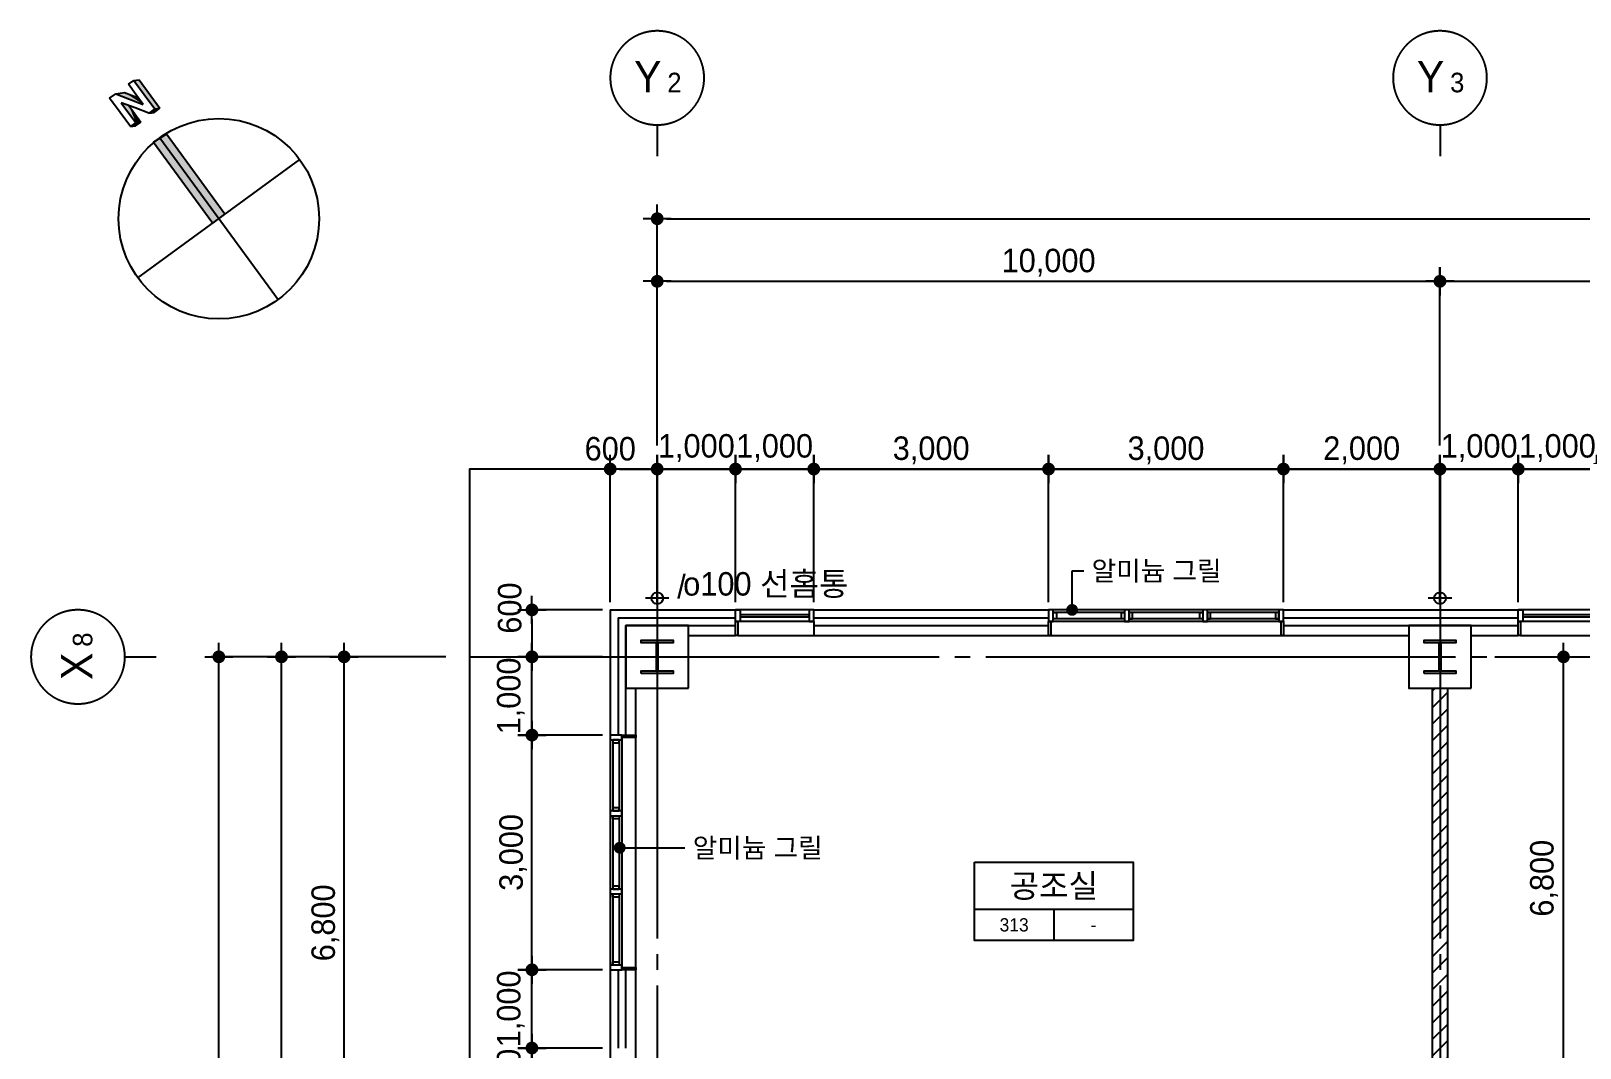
# Model space of a CAD drawing. Extents: x 14159573 to 14237735, y -1804798 to -1750552.
# Drawn here: x 14159573 to 14179362, y -1766549 to -1753549 of the extents above; entities that cross this region are included whole.
import ezdxf
from ezdxf.enums import TextEntityAlignment as Align

# ---------------------------------------------------------------- set-up
doc = ezdxf.new("R2010")
doc.units = 0
doc.header["$LTSCALE"] = 100
doc.header["$MEASUREMENT"] = 0
doc.header["$PDSIZE"] = -10
doc.linetypes.add('CEN', pattern=[66, 60, -2, 2, -2])
doc.layers.get('0').update_dxf_attribs({"linetype": 'CONTINUOUS'})
doc.layers.get('Defpoints').update_dxf_attribs({"linetype": 'CONTINUOUS'})
for name, color, linetype in [('0-내벽고정식', 7, 'CONTINUOUS'), ('AINFO', 1, 'CONTINUOUS'), ('AXIS', 7, 'CEN'), ('CEN', 1, 'CEN'), ('COL', 2, 'CONTINUOUS'), ('col2', 3, 'CONTINUOUS'), ('DIM', 7, 'CONTINUOUS'), ('HAT', 5, 'CONTINUOUS'), ('SY2', 7, 'CONTINUOUS'), ('TEXT1', 7, 'CONTINUOUS'), ('TEXT2', 7, 'CONTINUOUS'), ('WALL-1', 7, 'CONTINUOUS'), ('WALL-UNKNOWN', 3, 'CONTINUOUS'), ('WALLBR', 3, 'CONTINUOUS'), ('WID', 4, 'CONTINUOUS'), ('우수드레인', 8, 'CONTINUOUS')]:
    doc.layers.add(name, color=color, linetype=linetype)
doc.styles.add('HY울를도M', font='HYWULM.TTF')
doc.styles.add('굴림', font='H2HDRM.TTF')
doc.styles.add('돋음', font='Dotum.ttf', dxfattribs={"height": 3})
doc.dimstyles.new('DIM100', dxfattribs={"dimtxt": 300, "dimasz": 120, "dimexe": 1, "dimexo": 100, "dimgap": 60, "dimtad": 1, "dimdec": 4, "dimzin": 0, "dimdsep": 46, "dimlunit": 6, "dimtxsty": '굴림', "dimblk": 'DOTT', "dimcen": 0.09, "dimadec": 0, "dimazin": 0, "dimtfac": 1, "dimtdec": 4, "dimtofl": 0, "dimtmove": 2, "dimatfit": 2, "dimldrblk": 'DOTT', "dimfxl": 1, "dimtolj": 1, "dimtzin": 0, "dimarcsym": 0})
doc.dimstyles.new('DIM50', dxfattribs={"dimscale": 50, "dimtxt": 3, "dimasz": 1.2, "dimexe": 1, "dimexo": 1, "dimgap": 0.6, "dimtad": 1, "dimdec": 4, "dimzin": 0, "dimdsep": 46, "dimlunit": 6, "dimtxsty": '굴림', "dimblk": 'DOTT', "dimcen": 0.09, "dimadec": 0, "dimazin": 0, "dimtfac": 1, "dimtdec": 4, "dimtofl": 0, "dimtmove": 2, "dimatfit": 2, "dimldrblk": 'DOTT', "dimfxl": 1, "dimtolj": 1, "dimtzin": 0, "dimarcsym": 0})

# ---------------------------------------------------------------- blocks, each defined once
blk = doc.blocks.new('DOTT')
for p, q in [((-1.5, 0), (1.5, 0)), ((0, 1.5), (0, -1.5))]:
    blk.add_line(p, q)
at = {"color": 6, "const_width": 0.68}
blk.add_lwpolyline([(-0.34, 0, 1), (0.34, 0, 1)], format="xyb", close=True, dxfattribs=at)
blk = doc.blocks.new('*D22')
at = {"layer": 'Defpoints', "color": 0, "lineweight": -3}
for p in [(14227573, -1755949), (14167573, -1759149), (14227573, -1759149)]:
    blk.add_point(p, dxfattribs=at)
at = {"layer": 'DIM', "color": 7, "lineweight": -2}
for p, q in [((14167573, -1758849), (14167573, -1755849)), ((14227573, -1758849), (14227573, -1755849)), ((14167693, -1755949), (14227453, -1755949))]:
    blk.add_line(p, q, dxfattribs=at)
at = {"layer": 'DIM', "color": 7, "lineweight": -2, "xscale": 120, "yscale": 120, "zscale": 120, "rotation": 180}
blk.add_blockref('DOTT', (14167573, -1755949), dxfattribs=at)
at = {"layer": 'DIM', "color": 7, "lineweight": -2, "xscale": 120, "yscale": 120, "zscale": 120}
blk.add_blockref('DOTT', (14227573, -1755949), dxfattribs=at)
at = {"layer": 'DIM', "color": 3, "insert": (14197573, -1755710), "char_height": 300, "attachment_point": 5, "style": '굴림'}
blk.add_mtext('\\A1;60,000', dxfattribs=at)
blk = doc.blocks.new('*D23')
at = {"layer": 'Defpoints', "color": 0, "lineweight": -3}
for p in [(14177573, -1756749), (14167573, -1759149), (14177573, -1759149)]:
    blk.add_point(p, dxfattribs=at)
at = {"layer": 'DIM', "color": 7, "lineweight": -2}
for p, q in [((14167573, -1758849), (14167573, -1756649)), ((14167693, -1756749), (14177453, -1756749)), ((14177573, -1758849), (14177573, -1756649))]:
    blk.add_line(p, q, dxfattribs=at)
at = {"layer": 'DIM', "color": 7, "lineweight": -2, "xscale": 120, "yscale": 120, "zscale": 120, "rotation": 180}
blk.add_blockref('DOTT', (14167573, -1756749), dxfattribs=at)
at = {"layer": 'DIM', "color": 7, "lineweight": -2, "xscale": 120, "yscale": 120, "zscale": 120}
blk.add_blockref('DOTT', (14177573, -1756749), dxfattribs=at)
at = {"layer": 'DIM', "color": 3, "insert": (14172573, -1756511), "char_height": 300, "attachment_point": 5, "style": '굴림'}
blk.add_mtext('\\A1;10,000', dxfattribs=at)
blk = doc.blocks.new('*D24')
at = {"layer": 'Defpoints', "color": 0, "lineweight": -3}
for p in [(14187573, -1756749), (14177573, -1759149), (14187573, -1759149)]:
    blk.add_point(p, dxfattribs=at)
at = {"layer": 'DIM', "color": 7, "lineweight": -2}
for p, q in [((14177573, -1758849), (14177573, -1756649)), ((14177693, -1756749), (14187453, -1756749)), ((14187573, -1758849), (14187573, -1756649))]:
    blk.add_line(p, q, dxfattribs=at)
at = {"layer": 'DIM', "color": 7, "lineweight": -2, "xscale": 120, "yscale": 120, "zscale": 120, "rotation": 180}
blk.add_blockref('DOTT', (14177573, -1756749), dxfattribs=at)
at = {"layer": 'DIM', "color": 7, "lineweight": -2, "xscale": 120, "yscale": 120, "zscale": 120}
blk.add_blockref('DOTT', (14187573, -1756749), dxfattribs=at)
at = {"layer": 'DIM', "color": 3, "insert": (14182573, -1756511), "char_height": 300, "attachment_point": 5, "style": '굴림'}
blk.add_mtext('\\A1;10,000', dxfattribs=at)
blk = doc.blocks.new('BOMBOM_S')
at = {"color": 7}
blk.add_line((0, 0.4), (0, 0), dxfattribs=at)
blk.add_lwpolyline([(-0.6, 1, 1), (0.6, 1, 1), (-0.6, 1, 1)], format="xyb", dxfattribs=at)
at = {"color": 1, "style": '돋음'}
for tag, p, height in [('X', (-0.295, 0.816), 0.4), ('N', (0.129, 0.816), 0.25)]:
    blk.add_attdef(tag, p, '', height=height, dxfattribs=at)
blk = doc.blocks.new('*D29')
at = {"layer": 'Defpoints', "color": 0, "lineweight": -3}
for p in [(14161973, -1761549), (14165173, -1761549), (14165173, -1795249)]:
    blk.add_point(p, dxfattribs=at)
at = {"layer": 'DIM', "color": 7, "lineweight": -2}
for p, q in [((14164873, -1761549), (14161873, -1761549)), ((14161973, -1795129), (14161973, -1761669)), ((14164873, -1795249), (14161873, -1795249))]:
    blk.add_line(p, q, dxfattribs=at)
at = {"layer": 'DIM', "color": 7, "lineweight": -2, "xscale": 120, "yscale": 120, "zscale": 120}
for p, rotation in [((14161973, -1761549), 90), ((14161973, -1795249), 270)]:
    blk.add_blockref('DOTT', p, dxfattribs=dict(at, rotation=rotation))
at = {"layer": 'DIM', "color": 3, "insert": (14161734, -1778399), "char_height": 300, "attachment_point": 5, "rotation": 90, "style": '굴림'}
blk.add_mtext('\\A1;33,700', dxfattribs=at)
blk = doc.blocks.new('*D30')
at = {"layer": 'Defpoints', "color": 0, "lineweight": -3}
for p in [(14162773, -1761549), (14165173, -1761549), (14164023, -1776549)]:
    blk.add_point(p, dxfattribs=at)
at = {"layer": 'DIM', "color": 7, "lineweight": -2}
for p, q in [((14164873, -1761549), (14162673, -1761549)), ((14162773, -1776429), (14162773, -1761669)), ((14163723, -1776549), (14162673, -1776549))]:
    blk.add_line(p, q, dxfattribs=at)
at = {"layer": 'DIM', "color": 7, "lineweight": -2, "xscale": 120, "yscale": 120, "zscale": 120}
for p, rotation in [((14162773, -1761549), 90), ((14162773, -1776549), 270)]:
    blk.add_blockref('DOTT', p, dxfattribs=dict(at, rotation=rotation))
at = {"layer": 'DIM', "color": 3, "insert": (14162535, -1769049), "char_height": 300, "attachment_point": 5, "rotation": 90, "style": '굴림'}
blk.add_mtext('\\A1;15,000', dxfattribs=at)
blk = doc.blocks.new('*D32')
at = {"layer": 'Defpoints', "color": 0, "lineweight": -3}
for p in [(14163573, -1761549), (14165173, -1761549), (14165173, -1768349)]:
    blk.add_point(p, dxfattribs=at)
at = {"layer": 'DIM', "color": 7, "lineweight": -2}
for p, q in [((14164873, -1761549), (14163473, -1761549)), ((14163573, -1768229), (14163573, -1761669)), ((14164873, -1768349), (14163473, -1768349))]:
    blk.add_line(p, q, dxfattribs=at)
at = {"layer": 'DIM', "color": 7, "lineweight": -2, "xscale": 120, "yscale": 120, "zscale": 120}
for p, rotation in [((14163573, -1761549), 90), ((14163573, -1768349), 270)]:
    blk.add_blockref('DOTT', p, dxfattribs=dict(at, rotation=rotation))
at = {"layer": 'DIM', "color": 3, "insert": (14163334, -1764949), "char_height": 300, "attachment_point": 5, "rotation": 90, "style": '굴림'}
blk.add_mtext('\\A1;6,800', dxfattribs=at)
blk = doc.blocks.new('*D77')
at = {"layer": 'Defpoints', "color": 0, "lineweight": -3, "ltscale": 3}
for p in [(14167573, -1759149), (14166973, -1760949), (14167573, -1760949)]:
    blk.add_point(p, dxfattribs=at)
at = {"layer": 'DIM', "color": 7, "lineweight": -2, "ltscale": 3}
for p, q in [((14166973, -1760849), (14166973, -1759148)), ((14167093, -1759149), (14167453, -1759149)), ((14167573, -1760849), (14167573, -1759148))]:
    blk.add_line(p, q, dxfattribs=at)
at = {"layer": 'DIM', "color": 7, "lineweight": -2, "ltscale": 3, "xscale": 120, "yscale": 120, "zscale": 120, "rotation": 180}
blk.add_blockref('DOTT', (14166973, -1759149), dxfattribs=at)
at = {"layer": 'DIM', "color": 7, "lineweight": -2, "ltscale": 3, "xscale": 120, "yscale": 120, "zscale": 120}
blk.add_blockref('DOTT', (14167573, -1759149), dxfattribs=at)
at = {"layer": 'DIM', "color": 3, "ltscale": 3, "insert": (14166973, -1758891), "char_height": 300, "attachment_point": 5, "style": '굴림'}
blk.add_mtext('\\A1;600', dxfattribs=at)
blk = doc.blocks.new('*D78')
at = {"layer": 'Defpoints', "color": 0, "lineweight": -3, "ltscale": 3}
for p in [(14169573, -1759149), (14168573, -1760949), (14169573, -1760949)]:
    blk.add_point(p, dxfattribs=at)
at = {"layer": 'DIM', "color": 7, "lineweight": -2, "ltscale": 3}
for p, q in [((14168573, -1760849), (14168573, -1759148)), ((14168693, -1759149), (14169453, -1759149)), ((14169573, -1760849), (14169573, -1759148))]:
    blk.add_line(p, q, dxfattribs=at)
at = {"layer": 'DIM', "color": 7, "lineweight": -2, "ltscale": 3, "xscale": 120, "yscale": 120, "zscale": 120, "rotation": 180}
blk.add_blockref('DOTT', (14168573, -1759149), dxfattribs=at)
at = {"layer": 'DIM', "color": 7, "lineweight": -2, "ltscale": 3, "xscale": 120, "yscale": 120, "zscale": 120}
blk.add_blockref('DOTT', (14169573, -1759149), dxfattribs=at)
at = {"layer": 'DIM', "color": 3, "ltscale": 3, "insert": (14169073, -1758880), "char_height": 300, "attachment_point": 5, "style": '굴림'}
blk.add_mtext('\\A1;1,000', dxfattribs=at)
blk = doc.blocks.new('*D79')
at = {"layer": 'Defpoints', "color": 0, "lineweight": -3, "ltscale": 3}
for p in [(14172573, -1759149), (14169573, -1760949), (14172573, -1760949)]:
    blk.add_point(p, dxfattribs=at)
at = {"layer": 'DIM', "color": 7, "lineweight": -2, "ltscale": 3}
for p, q in [((14169573, -1760849), (14169573, -1759148)), ((14169693, -1759149), (14172453, -1759149)), ((14172573, -1760849), (14172573, -1759148))]:
    blk.add_line(p, q, dxfattribs=at)
at = {"layer": 'DIM', "color": 7, "lineweight": -2, "ltscale": 3, "xscale": 120, "yscale": 120, "zscale": 120, "rotation": 180}
blk.add_blockref('DOTT', (14169573, -1759149), dxfattribs=at)
at = {"layer": 'DIM', "color": 7, "lineweight": -2, "ltscale": 3, "xscale": 120, "yscale": 120, "zscale": 120}
blk.add_blockref('DOTT', (14172573, -1759149), dxfattribs=at)
at = {"layer": 'DIM', "color": 3, "ltscale": 3, "insert": (14171073, -1758910), "char_height": 300, "attachment_point": 5, "style": '굴림'}
blk.add_mtext('\\A1;3,000', dxfattribs=at)
blk = doc.blocks.new('*D80')
at = {"layer": 'Defpoints', "color": 0, "lineweight": -3, "ltscale": 3}
for p in [(14168573, -1759149), (14167573, -1760949), (14168573, -1760949)]:
    blk.add_point(p, dxfattribs=at)
at = {"layer": 'DIM', "color": 7, "lineweight": -2, "ltscale": 3}
for p, q in [((14167573, -1760849), (14167573, -1759148)), ((14167693, -1759149), (14168453, -1759149)), ((14168573, -1760849), (14168573, -1759148))]:
    blk.add_line(p, q, dxfattribs=at)
at = {"layer": 'DIM', "color": 7, "lineweight": -2, "ltscale": 3, "xscale": 120, "yscale": 120, "zscale": 120, "rotation": 180}
blk.add_blockref('DOTT', (14167573, -1759149), dxfattribs=at)
at = {"layer": 'DIM', "color": 7, "lineweight": -2, "ltscale": 3, "xscale": 120, "yscale": 120, "zscale": 120}
blk.add_blockref('DOTT', (14168573, -1759149), dxfattribs=at)
at = {"layer": 'DIM', "color": 3, "ltscale": 3, "insert": (14168073, -1758880), "char_height": 300, "attachment_point": 5, "style": '굴림'}
blk.add_mtext('\\A1;1,000', dxfattribs=at)
blk = doc.blocks.new('*D128')
at = {"layer": 'Defpoints', "color": 0, "lineweight": -3, "ltscale": 3}
for p in [(14166973, -1760949), (14165973, -1761549), (14166973, -1761549)]:
    blk.add_point(p, dxfattribs=at)
at = {"layer": 'DIM', "color": 7, "lineweight": -2, "ltscale": 3}
for p, q in [((14166873, -1760949), (14165972, -1760949)), ((14165973, -1761069), (14165973, -1761429)), ((14166873, -1761549), (14165972, -1761549))]:
    blk.add_line(p, q, dxfattribs=at)
at = {"layer": 'DIM', "color": 7, "lineweight": -2, "ltscale": 3, "xscale": 120, "yscale": 120, "zscale": 120}
for p, rotation in [((14165973, -1760949), 90), ((14165973, -1761549), 270)]:
    blk.add_blockref('DOTT', p, dxfattribs=dict(at, rotation=rotation))
at = {"layer": 'DIM', "color": 3, "ltscale": 3, "insert": (14165690, -1760926), "char_height": 300, "attachment_point": 5, "rotation": 90, "style": '굴림'}
blk.add_mtext('\\A1;600', dxfattribs=at)
blk = doc.blocks.new('방위-1')
at = {"layer": 'SY2'}
blk.add_hatch(color=256, dxfattribs=at).paths.add_polyline_path([(1079, 670), (978, 834), (-57, 78), (57, -78)])
for p, q in [((1358, 1261), (1541, 1395)), ((1358, 1261), (1541, 1395)), ((1541, 1395), (1597, 1318)), ((1541, 1395), (1597, 1318)), ((1177, 1129), (1358, 1261)), ((1177, 1129), (1358, 1261)), ((1483, 1247), (1355, 1153)), ((1483, 1247), (1355, 1153)), ((1417, 1069), (1483, 1247)), ((1417, 1069), (1483, 1247)), ((1597, 1318), (1530, 1142)), ((1597, 1318), (1530, 1142)), ((1613, 1204), (1544, 1026)), ((1613, 1204), (1544, 1026)), ((1597, 1318), (1613, 1204)), ((1597, 1318), (1613, 1204)), ((-756, 1034), (756, -1034)), ((1228, 1060), (1177, 1129)), ((1177, 1129), (1186, 1064)), ((1228, 1060), (1177, 1129)), ((1177, 1129), (1186, 1064)), ((1186, 1064), (1236, 995)), ((1186, 1064), (1236, 995)), ((1355, 1153), (1228, 1060)), ((1355, 1153), (1228, 1060)), ((1228, 1060), (1236, 995)), ((1228, 1060), (1236, 995)), ((1447, 1149), (1236, 995)), ((1447, 1149), (1236, 995)), ((1350, 893), (1417, 1069)), ((1350, 893), (1417, 1069)), ((1777, 1019), (1413, 753)), ((1777, 1019), (1413, 753)), ((1530, 1142), (1462, 966)), ((1530, 1142), (1462, 966)), ((1462, 966), (1590, 1059)), ((1462, 966), (1590, 1059)), ((1768, 1084), (1588, 952)), ((1768, 1084), (1588, 952)), ((1590, 1059), (1718, 1153)), ((1590, 1059), (1718, 1153)), ((1718, 1153), (1768, 1084)), ((1718, 1153), (1768, 1084)), ((1768, 1084), (1777, 1019)), ((1768, 1084), (1777, 1019)), ((1405, 818), (1350, 893)), ((1350, 893), (1359, 828)), ((1405, 818), (1350, 893)), ((1350, 893), (1359, 828)), ((1359, 828), (1413, 753)), ((1359, 828), (1413, 753)), ((1588, 952), (1405, 818)), ((1588, 952), (1405, 818)), ((1405, 818), (1413, 753)), ((1405, 818), (1413, 753)), ((1034, 756), (-1034, -756))]:
    blk.add_line(p, q, dxfattribs=at)
blk.add_lwpolyline([(-57, 78), (57, -78), (1079, 670), (978, 834)], close=True, dxfattribs=at)
blk.add_circle((0, 0), 1281, dxfattribs=at)
for points in [[(1483, 1247), (1447, 1149), (1228, 1060)], [(1483, 1247), (1447, 1149), (1228, 1060)], [(1597, 1318), (1613, 1204), (1462, 966)], [(1597, 1318), (1613, 1204), (1462, 966)], [(1613, 1204), (1544, 1026), (1462, 966)], [(1613, 1204), (1544, 1026), (1462, 966)], [(1177, 1129), (1228, 1060), (1186, 1064)], [(1177, 1129), (1228, 1060), (1186, 1064)], [(1186, 1064), (1236, 995), (1228, 1060)], [(1186, 1064), (1236, 995), (1228, 1060)], [(1447, 1149), (1228, 1060), (1236, 995)], [(1447, 1149), (1228, 1060), (1236, 995)], [(1413, 753), (1405, 818), (1768, 1084)], [(1413, 753), (1405, 818), (1768, 1084)], [(1768, 1084), (1777, 1019), (1413, 753)], [(1768, 1084), (1777, 1019), (1413, 753)], [(1350, 893), (1405, 818), (1359, 828)], [(1350, 893), (1405, 818), (1359, 828)], [(1405, 818), (1413, 753), (1359, 828)], [(1405, 818), (1413, 753), (1359, 828)]]:
    blk.add_solid(points, dxfattribs=at)
blk = doc.blocks.new('*D167')
at = {"layer": 'Defpoints', "color": 0, "lineweight": -3, "ltscale": 3}
for p in [(14169573, -1759149), (14168573, -1760949), (14169573, -1760949)]:
    blk.add_point(p, dxfattribs=at)
at = {"layer": 'DIM', "color": 7, "lineweight": -2, "ltscale": 3}
for p, q in [((14168573, -1760849), (14168573, -1759148)), ((14168693, -1759149), (14169453, -1759149)), ((14169573, -1760849), (14169573, -1759148))]:
    blk.add_line(p, q, dxfattribs=at)
at = {"layer": 'DIM', "color": 7, "lineweight": -2, "ltscale": 3, "xscale": 120, "yscale": 120, "zscale": 120, "rotation": 180}
blk.add_blockref('DOTT', (14168573, -1759149), dxfattribs=at)
at = {"layer": 'DIM', "color": 7, "lineweight": -2, "ltscale": 3, "xscale": 120, "yscale": 120, "zscale": 120}
blk.add_blockref('DOTT', (14169573, -1759149), dxfattribs=at)
at = {"layer": 'DIM', "color": 3, "ltscale": 3, "insert": (14169073, -1758880), "char_height": 300, "attachment_point": 5, "style": '굴림'}
blk.add_mtext('\\A1;1,000', dxfattribs=at)
blk = doc.blocks.new('*D168')
at = {"layer": 'Defpoints', "color": 0, "lineweight": -3, "ltscale": 3}
for p in [(14172573, -1759149), (14169573, -1760949), (14172573, -1760949)]:
    blk.add_point(p, dxfattribs=at)
at = {"layer": 'DIM', "color": 7, "lineweight": -2, "ltscale": 3}
for p, q in [((14169573, -1760849), (14169573, -1759148)), ((14169693, -1759149), (14172453, -1759149)), ((14172573, -1760849), (14172573, -1759148))]:
    blk.add_line(p, q, dxfattribs=at)
at = {"layer": 'DIM', "color": 7, "lineweight": -2, "ltscale": 3, "xscale": 120, "yscale": 120, "zscale": 120, "rotation": 180}
blk.add_blockref('DOTT', (14169573, -1759149), dxfattribs=at)
at = {"layer": 'DIM', "color": 7, "lineweight": -2, "ltscale": 3, "xscale": 120, "yscale": 120, "zscale": 120}
blk.add_blockref('DOTT', (14172573, -1759149), dxfattribs=at)
at = {"layer": 'DIM', "color": 3, "ltscale": 3, "insert": (14171073, -1758910), "char_height": 300, "attachment_point": 5, "style": '굴림'}
blk.add_mtext('\\A1;3,000', dxfattribs=at)
blk = doc.blocks.new('*D169')
at = {"layer": 'Defpoints', "color": 0, "lineweight": -3, "ltscale": 3}
for p in [(14177573, -1759149), (14175573, -1760949), (14177573, -1760949)]:
    blk.add_point(p, dxfattribs=at)
at = {"layer": 'DIM', "color": 7, "lineweight": -2, "ltscale": 3}
for p, q in [((14175573, -1760849), (14175573, -1759148)), ((14175693, -1759149), (14177453, -1759149)), ((14177573, -1760849), (14177573, -1759148))]:
    blk.add_line(p, q, dxfattribs=at)
at = {"layer": 'DIM', "color": 7, "lineweight": -2, "ltscale": 3, "xscale": 120, "yscale": 120, "zscale": 120, "rotation": 180}
blk.add_blockref('DOTT', (14175573, -1759149), dxfattribs=at)
at = {"layer": 'DIM', "color": 7, "lineweight": -2, "ltscale": 3, "xscale": 120, "yscale": 120, "zscale": 120}
blk.add_blockref('DOTT', (14177573, -1759149), dxfattribs=at)
at = {"layer": 'DIM', "color": 3, "ltscale": 3, "insert": (14176573, -1758910), "char_height": 300, "attachment_point": 5, "style": '굴림'}
blk.add_mtext('\\A1;2,000', dxfattribs=at)
blk = doc.blocks.new('*D170')
at = {"layer": 'Defpoints', "color": 0, "lineweight": -3, "ltscale": 3}
for p in [(14175573, -1759149), (14172573, -1760949), (14175573, -1760949)]:
    blk.add_point(p, dxfattribs=at)
at = {"layer": 'DIM', "color": 7, "lineweight": -2, "ltscale": 3}
for p, q in [((14172573, -1760849), (14172573, -1759148)), ((14172693, -1759149), (14175453, -1759149)), ((14175573, -1760849), (14175573, -1759148))]:
    blk.add_line(p, q, dxfattribs=at)
at = {"layer": 'DIM', "color": 7, "lineweight": -2, "ltscale": 3, "xscale": 120, "yscale": 120, "zscale": 120, "rotation": 180}
blk.add_blockref('DOTT', (14172573, -1759149), dxfattribs=at)
at = {"layer": 'DIM', "color": 7, "lineweight": -2, "ltscale": 3, "xscale": 120, "yscale": 120, "zscale": 120}
blk.add_blockref('DOTT', (14175573, -1759149), dxfattribs=at)
at = {"layer": 'DIM', "color": 3, "ltscale": 3, "insert": (14174073, -1758910), "char_height": 300, "attachment_point": 5, "style": '굴림'}
blk.add_mtext('\\A1;3,000', dxfattribs=at)
blk = doc.blocks.new('*D171')
at = {"layer": 'Defpoints', "color": 0, "lineweight": -3, "ltscale": 3}
for p in [(14168573, -1759149), (14167573, -1760949), (14168573, -1760949)]:
    blk.add_point(p, dxfattribs=at)
at = {"layer": 'DIM', "color": 7, "lineweight": -2, "ltscale": 3}
for p, q in [((14167573, -1760849), (14167573, -1759148)), ((14167693, -1759149), (14168453, -1759149)), ((14168573, -1760849), (14168573, -1759148))]:
    blk.add_line(p, q, dxfattribs=at)
at = {"layer": 'DIM', "color": 7, "lineweight": -2, "ltscale": 3, "xscale": 120, "yscale": 120, "zscale": 120, "rotation": 180}
blk.add_blockref('DOTT', (14167573, -1759149), dxfattribs=at)
at = {"layer": 'DIM', "color": 7, "lineweight": -2, "ltscale": 3, "xscale": 120, "yscale": 120, "zscale": 120}
blk.add_blockref('DOTT', (14168573, -1759149), dxfattribs=at)
at = {"layer": 'DIM', "color": 3, "ltscale": 3, "insert": (14168073, -1758880), "char_height": 300, "attachment_point": 5, "style": '굴림'}
blk.add_mtext('\\A1;1,000', dxfattribs=at)
blk = doc.blocks.new('*D174')
at = {"layer": 'Defpoints', "color": 0, "lineweight": -3, "ltscale": 3}
for p in [(14165973, -1761549), (14166973, -1761549), (14166973, -1762549)]:
    blk.add_point(p, dxfattribs=at)
at = {"layer": 'DIM', "color": 7, "lineweight": -2, "ltscale": 3}
for p, q in [((14166873, -1761549), (14165972, -1761549)), ((14165973, -1762429), (14165973, -1761669)), ((14166873, -1762549), (14165972, -1762549))]:
    blk.add_line(p, q, dxfattribs=at)
at = {"layer": 'DIM', "color": 7, "lineweight": -2, "ltscale": 3, "xscale": 120, "yscale": 120, "zscale": 120}
for p, rotation in [((14165973, -1761549), 90), ((14165973, -1762549), 270)]:
    blk.add_blockref('DOTT', p, dxfattribs=dict(at, rotation=rotation))
at = {"layer": 'DIM', "color": 3, "ltscale": 3, "insert": (14165704, -1762049), "char_height": 300, "attachment_point": 5, "rotation": 90, "style": '굴림'}
blk.add_mtext('\\A1;1,000', dxfattribs=at)
blk = doc.blocks.new('*D175')
at = {"layer": 'Defpoints', "color": 0, "lineweight": -3, "ltscale": 3}
for p in [(14165973, -1762549), (14166973, -1762549), (14166973, -1765549)]:
    blk.add_point(p, dxfattribs=at)
at = {"layer": 'DIM', "color": 7, "lineweight": -2, "ltscale": 3}
for p, q in [((14166873, -1762549), (14165972, -1762549)), ((14165973, -1765429), (14165973, -1762669)), ((14166873, -1765549), (14165972, -1765549))]:
    blk.add_line(p, q, dxfattribs=at)
at = {"layer": 'DIM', "color": 7, "lineweight": -2, "ltscale": 3, "xscale": 120, "yscale": 120, "zscale": 120}
for p, rotation in [((14165973, -1762549), 90), ((14165973, -1765549), 270)]:
    blk.add_blockref('DOTT', p, dxfattribs=dict(at, rotation=rotation))
at = {"layer": 'DIM', "color": 3, "ltscale": 3, "insert": (14165734, -1764049), "char_height": 300, "attachment_point": 5, "rotation": 90, "style": '굴림'}
blk.add_mtext('\\A1;3,000', dxfattribs=at)
blk = doc.blocks.new('*D176')
at = {"layer": 'Defpoints', "color": 0, "lineweight": -3, "ltscale": 3}
for p in [(14165973, -1766549), (14166973, -1766549), (14166973, -1767549)]:
    blk.add_point(p, dxfattribs=at)
at = {"layer": 'DIM', "color": 7, "lineweight": -2, "ltscale": 3}
for p, q in [((14166873, -1766549), (14165972, -1766549)), ((14165973, -1767429), (14165973, -1766669)), ((14166873, -1767549), (14165972, -1767549))]:
    blk.add_line(p, q, dxfattribs=at)
at = {"layer": 'DIM', "color": 7, "lineweight": -2, "ltscale": 3, "xscale": 120, "yscale": 120, "zscale": 120}
for p, rotation in [((14165973, -1766549), 90), ((14165973, -1767549), 270)]:
    blk.add_blockref('DOTT', p, dxfattribs=dict(at, rotation=rotation))
at = {"layer": 'DIM', "color": 3, "ltscale": 3, "insert": (14165704, -1767049), "char_height": 300, "attachment_point": 5, "rotation": 90, "style": '굴림'}
blk.add_mtext('\\A1;1,000', dxfattribs=at)
blk = doc.blocks.new('*D177')
at = {"layer": 'Defpoints', "color": 0, "lineweight": -3, "ltscale": 3}
for p in [(14165973, -1765549), (14166973, -1765549), (14166973, -1766549)]:
    blk.add_point(p, dxfattribs=at)
at = {"layer": 'DIM', "color": 7, "lineweight": -2, "ltscale": 3}
for p, q in [((14166873, -1765549), (14165972, -1765549)), ((14165973, -1766429), (14165973, -1765669)), ((14166873, -1766549), (14165972, -1766549))]:
    blk.add_line(p, q, dxfattribs=at)
at = {"layer": 'DIM', "color": 7, "lineweight": -2, "ltscale": 3, "xscale": 120, "yscale": 120, "zscale": 120}
for p, rotation in [((14165973, -1765549), 90), ((14165973, -1766549), 270)]:
    blk.add_blockref('DOTT', p, dxfattribs=dict(at, rotation=rotation))
at = {"layer": 'DIM', "color": 3, "ltscale": 3, "insert": (14165704, -1766049), "char_height": 300, "attachment_point": 5, "rotation": 90, "style": '굴림'}
blk.add_mtext('\\A1;1,000', dxfattribs=at)
blk = doc.blocks.new('*D178')
at = {"layer": 'Defpoints', "color": 0, "lineweight": -3, "ltscale": 3}
for p in [(14179573, -1759149), (14178573, -1760949), (14179573, -1760949)]:
    blk.add_point(p, dxfattribs=at)
at = {"layer": 'DIM', "color": 7, "lineweight": -2, "ltscale": 3}
for p, q in [((14178573, -1760849), (14178573, -1759148)), ((14178693, -1759149), (14179453, -1759149)), ((14179573, -1760849), (14179573, -1759148))]:
    blk.add_line(p, q, dxfattribs=at)
at = {"layer": 'DIM', "color": 7, "lineweight": -2, "ltscale": 3, "xscale": 120, "yscale": 120, "zscale": 120, "rotation": 180}
blk.add_blockref('DOTT', (14178573, -1759149), dxfattribs=at)
at = {"layer": 'DIM', "color": 7, "lineweight": -2, "ltscale": 3, "xscale": 120, "yscale": 120, "zscale": 120}
blk.add_blockref('DOTT', (14179573, -1759149), dxfattribs=at)
at = {"layer": 'DIM', "color": 3, "ltscale": 3, "insert": (14179073, -1758880), "char_height": 300, "attachment_point": 5, "style": '굴림'}
blk.add_mtext('\\A1;1,000', dxfattribs=at)
blk = doc.blocks.new('*D182')
at = {"layer": 'Defpoints', "color": 0, "lineweight": -3, "ltscale": 3}
for p in [(14178573, -1759149), (14177573, -1760949), (14178573, -1760949)]:
    blk.add_point(p, dxfattribs=at)
at = {"layer": 'DIM', "color": 7, "lineweight": -2, "ltscale": 3}
for p, q in [((14177573, -1760849), (14177573, -1759148)), ((14177693, -1759149), (14178453, -1759149)), ((14178573, -1760849), (14178573, -1759148))]:
    blk.add_line(p, q, dxfattribs=at)
at = {"layer": 'DIM', "color": 7, "lineweight": -2, "ltscale": 3, "xscale": 120, "yscale": 120, "zscale": 120, "rotation": 180}
blk.add_blockref('DOTT', (14177573, -1759149), dxfattribs=at)
at = {"layer": 'DIM', "color": 7, "lineweight": -2, "ltscale": 3, "xscale": 120, "yscale": 120, "zscale": 120}
blk.add_blockref('DOTT', (14178573, -1759149), dxfattribs=at)
at = {"layer": 'DIM', "color": 3, "ltscale": 3, "insert": (14178073, -1758880), "char_height": 300, "attachment_point": 5, "style": '굴림'}
blk.add_mtext('\\A1;1,000', dxfattribs=at)
blk = doc.blocks.new('aw-1000-325')
at = {"layer": 'WID', "color": 8}
for p, q in [((970, 325), (0, 325)), ((0, 150), (1000, 150)), ((0, 0), (1000, 0))]:
    blk.add_line(p, q, dxfattribs=at)
at = {"layer": 'WID'}
for points in [[(0, 325), (30, 325), (30, 150), (0, 150)], [(970, 325), (1000, 325), (1000, 150), (970, 150)], [(60, 150), (0, 150), (0, 0), (60, 0)], [(60, 63), (940, 63), (940, 87), (60, 87)], [(940, 150), (1000, 150), (1000, 0), (940, 0)]]:
    blk.add_lwpolyline(points, close=True, dxfattribs=at)
blk = doc.blocks.new('*D191')
at = {"layer": 'Defpoints', "color": 0, "lineweight": -3}
for p in [(14177973, -1761549), (14179151, -1761549), (14177673, -1768349)]:
    blk.add_point(p, dxfattribs=at)
at = {"layer": 'DIM', "color": 7, "lineweight": -2}
for p, q in [((14178273, -1761549), (14179251, -1761549)), ((14179151, -1768229), (14179151, -1761669)), ((14177973, -1768349), (14179251, -1768349))]:
    blk.add_line(p, q, dxfattribs=at)
at = {"layer": 'DIM', "color": 7, "lineweight": -2, "xscale": 120, "yscale": 120, "zscale": 120}
for p, rotation in [((14179151, -1761549), 90), ((14179151, -1768349), 270)]:
    blk.add_blockref('DOTT', p, dxfattribs=dict(at, rotation=rotation))
at = {"layer": 'DIM', "color": 3, "insert": (14178902, -1764379), "char_height": 300, "attachment_point": 5, "rotation": 90, "style": '굴림'}
blk.add_mtext('\\A1;6,800', dxfattribs=at)
blk = doc.blocks.new('TT1')
at = {"layer": 'TEXT1'}
for p, q in [((-1013, -600), (1013, -600)), ((0, -600), (0, -1000))]:
    blk.add_line(p, q, dxfattribs=at)
blk.add_lwpolyline([(-1013, 0), (1013, 0), (1013, -1000), (-1013, -1000)], close=True, dxfattribs=at)

msp = doc.modelspace()

# ---------------------------------------------------------------- hatches: boundary and pattern name
at = {"layer": 'HAT', "lineweight": -3, "ltscale": 200}
h = msp.add_hatch(dxfattribs=at)
h.set_pattern_fill('_USER,N', color=256, scale=150, angle=45, style=0, pattern_type=0)
h.set_pattern_definition([(45, (1393226.7, -3035737.57), (-106.0660172, 106.0660172), [])])
h.paths.add_polyline_path([(14177473.21251, -1761949.19177), (14177673.21251, -1761949.19177), (14177673.21251, -1773629.19177), (14177473.21251, -1773629.19177), (14177473.21251, -1768449.19177), (14177193.21251, -1768449.19177), (14177193.21251, -1768249.19177), (14177473.21251, -1768249.19177)])

# ---------------------------------------------------------------- linework, layer by layer
at = {"layer": '0-내벽고정식'}
for p, q in [((14167973.21251, -1761274.19177), (14168573.21251, -1761274.19177)), ((14169573.21251, -1761274.19177), (14172573.21251, -1761274.19177)), ((14175573.21251, -1761274.19177), (14177173.21251, -1761274.19177)), ((14177973.21251, -1761274.19177), (14178573.21251, -1761274.19177)), ((14167298.21251, -1762549.19177), (14167298.21251, -1761949.19177)), ((14167298.21251, -1768249.19177), (14167298.21251, -1765549.19177))]:
    msp.add_line(p, q, dxfattribs=at)
at = {"layer": 'AINFO', "color": 7, "const_width": 75}
for points in [[(14172835.33751, -1760949.19177, 1), (14172911.08751, -1760949.19177, 1)], [(14167056.33751, -1763989.19177, 1), (14167132.08751, -1763989.19177, 1)]]:
    msp.add_lwpolyline(points, format="xyb", close=True, dxfattribs=at)
at = {"layer": 'CEN', "linetype": 'CEN'}
for p, q in [((14167573.21251, -1759149.19177), (14167573.21251, -1799049.19177)), ((14167573.21251, -1759149.19177), (14167573.21251, -1799049.19177)), ((14177573.21251, -1759149.19177), (14177573.21251, -1799049.19177)), ((14165173.21251, -1761549.19177), (14229173.21251, -1761549.19177))]:
    msp.add_line(p, q, dxfattribs=at)
at = {"layer": 'COL'}
for points in [[(14167973.21251, -1761949.19177), (14167973.21251, -1761149.19177), (14167173.21251, -1761149.19177), (14167173.21251, -1761949.19177)], [(14177973.21251, -1761949.19177), (14177973.21251, -1761149.19177), (14177173.21251, -1761149.19177), (14177173.21251, -1761949.19177)]]:
    msp.add_lwpolyline(points, close=True, dxfattribs=at)
at = {"layer": 'col2'}
for points in [[(14167369.71251, -1761763.19177), (14167369.71251, -1761728.19177), (14167563.21251, -1761728.19177), (14167563.21251, -1761370.19177), (14167369.71251, -1761370.19177), (14167369.71251, -1761335.19177), (14167776.71251, -1761335.19177), (14167776.71251, -1761370.19177), (14167583.21251, -1761370.19177), (14167583.21251, -1761728.19177), (14167776.71251, -1761728.19177), (14167776.71251, -1761763.19177)], [(14177369.71251, -1761763.19177), (14177369.71251, -1761728.19177), (14177563.21251, -1761728.19177), (14177563.21251, -1761370.19177), (14177369.71251, -1761370.19177), (14177369.71251, -1761335.19177), (14177776.71251, -1761335.19177), (14177776.71251, -1761370.19177), (14177583.21251, -1761370.19177), (14177583.21251, -1761728.19177), (14177776.71251, -1761728.19177), (14177776.71251, -1761763.19177)]]:
    msp.add_lwpolyline(points, close=True, dxfattribs=at)
at = {"layer": 'Defpoints', "color": 76}
msp.add_lwpolyline([(14165173.21251, -1799049.19177), (14229173.21251, -1799049.19177), (14229173.21251, -1759149.19177), (14165173.21251, -1759149.19177)], close=True, dxfattribs=at)
at = {"layer": 'DIM'}
for p, q in [((14172873.21251, -1760949.19177), (14172873.21251, -1760449.19177)), ((14172873.21251, -1760449.19177), (14173023.21251, -1760449.19177)), ((14172873.21251, -1760949.19177), (14172873.21251, -1760449.19177)), ((14172873.21251, -1760449.19177), (14173023.21251, -1760449.19177)), ((14167094.21251, -1763989.19177), (14167927.54584, -1763989.19177))]:
    msp.add_line(p, q, dxfattribs=at)
at = {"layer": 'WALL-1', "color": 4}
for p, q in [((14166973.21251, -1760949.19177), (14166973.21251, -1762549.19177)), ((14167073.21251, -1761049.19177), (14167073.21251, -1762549.19177)), ((14167173.21251, -1762549.19177), (14167173.21251, -1761149.19177)), ((14166973.21251, -1765549.19177), (14166973.21251, -1770549.19177)), ((14167073.21251, -1765549.19177), (14167073.21251, -1766549.19177)), ((14167173.21251, -1766549.19177), (14167173.21251, -1765549.19177))]:
    msp.add_line(p, q, dxfattribs=at)
at = {"layer": 'WALL-UNKNOWN', "color": 4}
for p, q in [((14166973.21251, -1760949.19177), (14168573.21251, -1760949.19177)), ((14169573.21251, -1760949.19177), (14172573.21251, -1760949.19177)), ((14175573.21251, -1760949.19177), (14178573.21251, -1760949.19177)), ((14167073.21251, -1761049.19177), (14168573.21251, -1761049.19177)), ((14167173.21251, -1761149.19177), (14168573.21251, -1761149.19177)), ((14169573.21251, -1761049.19177), (14172573.21251, -1761049.19177)), ((14169573.21251, -1761149.19177), (14172573.21251, -1761149.19177)), ((14175573.21251, -1761049.19177), (14178573.21251, -1761049.19177)), ((14175573.21251, -1761149.19177), (14178573.21251, -1761149.19177))]:
    msp.add_line(p, q, dxfattribs=at)
at = {"layer": 'WALLBR'}
for p, q in [((14177473.21251, -1761949.19177), (14177473.21251, -1768249.19177)), ((14177673.21251, -1768424.19177), (14177673.21251, -1761949.19177))]:
    msp.add_line(p, q, dxfattribs=at)
at = {"layer": 'WID', "color": 8}
for p, q in [((14169573.21251, -1760949.19177), (14168573.21251, -1760949.19177)), ((14175573.21251, -1760949.19177), (14172573.21251, -1760949.19177)), ((14173543.21251, -1760984.19177), (14172633.21251, -1760984.19177)), ((14174543.21251, -1760984.19177), (14173603.21251, -1760984.19177)), ((14175513.21251, -1760984.19177), (14174603.21251, -1760984.19177)), ((14169573.21251, -1761099.19177), (14168573.21251, -1761099.19177)), ((14169573.21251, -1761099.19177), (14169573.21251, -1761274.19177)), ((14175573.21251, -1761099.19177), (14172573.21251, -1761099.19177)), ((14173543.21251, -1761064.19177), (14172633.21251, -1761064.19177)), ((14174543.21251, -1761064.19177), (14173603.21251, -1761064.19177)), ((14175513.21251, -1761064.19177), (14174603.21251, -1761064.19177)), ((14168603.21251, -1761274.19177), (14169573.21251, -1761274.19177)), ((14172573.21251, -1761274.19177), (14175573.21251, -1761274.19177)), ((14166973.21251, -1762549.19177), (14166973.21251, -1765549.19177)), ((14167123.21251, -1762549.19177), (14167123.21251, -1765549.19177)), ((14167298.21251, -1765549.19177), (14167298.21251, -1762549.19177)), ((14167008.21251, -1762609.19177), (14167008.21251, -1763519.19177)), ((14167088.21251, -1762609.19177), (14167088.21251, -1763519.19177)), ((14167008.21251, -1763579.19177), (14167008.21251, -1764519.19177)), ((14167008.21251, -1763609.19177), (14167008.21251, -1764519.19177)), ((14167088.21251, -1763579.19177), (14167088.21251, -1764519.19177)), ((14167088.21251, -1763609.19177), (14167088.21251, -1764519.19177)), ((14167008.21251, -1764579.19177), (14167008.21251, -1765489.19177)), ((14167088.21251, -1764579.19177), (14167088.21251, -1765489.19177))]:
    msp.add_line(p, q, dxfattribs=at)
at = {"layer": 'WID'}
for points in [[(14168633.21251, -1761099.19177), (14168573.21251, -1761099.19177), (14168573.21251, -1760949.19177), (14168633.21251, -1760949.19177)], [(14169513.21251, -1761099.19177), (14169573.21251, -1761099.19177), (14169573.21251, -1760949.19177), (14169513.21251, -1760949.19177)], [(14172633.21251, -1760949.19177), (14172573.21251, -1760949.19177), (14172573.21251, -1761099.19177), (14172633.21251, -1761099.19177)], [(14172633.21251, -1760984.19177), (14172673.21251, -1760984.19177), (14172673.21251, -1761064.19177), (14172633.21251, -1761064.19177)], [(14173503.21251, -1760984.19177), (14173543.21251, -1760984.19177), (14173543.21251, -1761064.19177), (14173503.21251, -1761064.19177)], [(14173603.21251, -1760949.19177), (14173543.21251, -1760949.19177), (14173543.21251, -1761099.19177), (14173603.21251, -1761099.19177)], [(14173643.21251, -1760984.19177), (14173603.21251, -1760984.19177), (14173603.21251, -1761064.19177), (14173643.21251, -1761064.19177)], [(14174503.21251, -1760984.19177), (14174543.21251, -1760984.19177), (14174543.21251, -1761064.19177), (14174503.21251, -1761064.19177)], [(14174603.21251, -1760949.19177), (14174543.21251, -1760949.19177), (14174543.21251, -1761099.19177), (14174603.21251, -1761099.19177)], [(14174643.21251, -1760984.19177), (14174603.21251, -1760984.19177), (14174603.21251, -1761064.19177), (14174643.21251, -1761064.19177)], [(14175513.21251, -1760984.19177), (14175473.21251, -1760984.19177), (14175473.21251, -1761064.19177), (14175513.21251, -1761064.19177)], [(14175573.21251, -1760949.19177), (14175513.21251, -1760949.19177), (14175513.21251, -1761099.19177), (14175573.21251, -1761099.19177)], [(14168603.21251, -1761274.19177), (14168573.21251, -1761274.19177), (14168573.21251, -1761099.19177), (14168603.21251, -1761099.19177)], [(14169513.21251, -1761012.19177), (14168633.21251, -1761012.19177), (14168633.21251, -1761036.19177), (14169513.21251, -1761036.19177)], [(14172603.21251, -1761274.19177), (14172573.21251, -1761274.19177), (14172573.21251, -1761099.19177), (14172603.21251, -1761099.19177)], [(14175573.21251, -1761274.19177), (14175543.21251, -1761274.19177), (14175543.21251, -1761099.19177), (14175573.21251, -1761099.19177)], [(14166973.21251, -1762549.19177), (14166973.21251, -1762609.19177), (14167123.21251, -1762609.19177), (14167123.21251, -1762549.19177)], [(14167298.21251, -1762549.19177), (14167298.21251, -1762579.19177), (14167123.21251, -1762579.19177), (14167123.21251, -1762549.19177)], [(14167008.21251, -1762609.19177), (14167008.21251, -1762649.19177), (14167088.21251, -1762649.19177), (14167088.21251, -1762609.19177)], [(14166973.21251, -1763519.19177), (14166973.21251, -1763579.19177), (14167123.21251, -1763579.19177), (14167123.21251, -1763519.19177)], [(14167008.21251, -1763479.19177), (14167008.21251, -1763519.19177), (14167088.21251, -1763519.19177), (14167088.21251, -1763479.19177)], [(14167008.21251, -1763619.19177), (14167008.21251, -1763579.19177), (14167088.21251, -1763579.19177), (14167088.21251, -1763619.19177)], [(14166973.21251, -1764519.19177), (14166973.21251, -1764579.19177), (14167123.21251, -1764579.19177), (14167123.21251, -1764519.19177)], [(14167008.21251, -1764479.19177), (14167008.21251, -1764519.19177), (14167088.21251, -1764519.19177), (14167088.21251, -1764479.19177)], [(14167008.21251, -1764619.19177), (14167008.21251, -1764579.19177), (14167088.21251, -1764579.19177), (14167088.21251, -1764619.19177)], [(14166973.21251, -1765489.19177), (14166973.21251, -1765549.19177), (14167123.21251, -1765549.19177), (14167123.21251, -1765489.19177)], [(14167008.21251, -1765489.19177), (14167008.21251, -1765449.19177), (14167088.21251, -1765449.19177), (14167088.21251, -1765489.19177)], [(14167298.21251, -1765519.19177), (14167298.21251, -1765549.19177), (14167123.21251, -1765549.19177), (14167123.21251, -1765519.19177)]]:
    msp.add_lwpolyline(points, close=True, dxfattribs=at)
at = {"layer": '우수드레인', "color": 1, "ltscale": 2}
for p, q in [((14167723.21251, -1760799.19177), (14167423.21251, -1760799.19177)), ((14167673.21251, -1760799.19177), (14167473.21251, -1760799.19177)), ((14167573.21251, -1760649.19177), (14167573.21251, -1760949.19177)), ((14167573.21251, -1760699.19177), (14167573.21251, -1760899.19177)), ((14177723.21251, -1760799.19177), (14177423.21251, -1760799.19177)), ((14177673.21251, -1760799.19177), (14177473.21251, -1760799.19177)), ((14177573.21251, -1760649.19177), (14177573.21251, -1760949.19177)), ((14177573.21251, -1760699.19177), (14177573.21251, -1760899.19177))]:
    msp.add_line(p, q, dxfattribs=at)
at = {"layer": '우수드레인', "color": 7, "ltscale": 2}
for centre in [(14167573.21251, -1760799.19177), (14177573.21251, -1760799.19177)]:
    msp.add_circle(centre, 75, dxfattribs=at)

# ---------------------------------------------------------------- block references
at = {"layer": 'AXIS', "xscale": 1000, "yscale": 1000, "zscale": 1000}
for p, values in [((14167573.21251, -1755149.19177), {'X': 'Y', 'N': '2'}), ((14177573.21251, -1755149.19177), {'X': 'Y', 'N': '3'})]:
    msp.add_blockref('BOMBOM_S', p, dxfattribs=at).add_auto_attribs(values)
at = {"layer": 'AXIS', "xscale": 1000, "yscale": 1000, "zscale": 1000, "rotation": 90}
msp.add_blockref('BOMBOM_S', (14161173.21251, -1761549.19177), dxfattribs=at).add_auto_attribs({'X': 'X', 'N': '8'})
at = {"layer": 'SY2', "rotation": 90}
msp.add_blockref('방위-1', (14161973.21251, -1755949.19177), dxfattribs=at)
at = {"layer": 'TEXT1'}
msp.add_blockref('TT1', (14172639.68338, -1764174.54566), dxfattribs=at)
at = {"layer": 'WID', "rotation": 180}
msp.add_blockref('aw-1000-325', (14179573.21251, -1760949.19177), dxfattribs=at)

# ---------------------------------------------------------------- texts
at = {"layer": 'TEXT1', "style": 'HY울를도M'}
for s, p in [('/', (14167882.80955, -1760646.75628)), ('o100 선홈통', (14168960.80955, -1760609.75628))]:
    msp.add_text(s, height=300, dxfattribs=at).set_placement(p, align=Align.MIDDLE)
msp.add_text('공조실', height=300, dxfattribs=at).set_placement((14172639.68338, -1764625.33574), align=Align.CENTER)
at = {"layer": 'TEXT1', "color": 2, "style": 'HY울를도M'}
msp.add_text('313', height=170, dxfattribs=at).set_placement((14172132.93543, -1764974.46566), align=Align.MIDDLE_CENTER)
at = {"layer": 'TEXT1', "style": 'HY울를도M'}
msp.add_text('-', height=170, dxfattribs=at).set_placement((14173146.43134, -1764974.46566), align=Align.MIDDLE_CENTER)
at = {"layer": 'TEXT2', "style": 'HY울를도M'}
for p in [(14173122.58189, -1760450.21227), (14173122.58189, -1760450.21227), (14168026.91523, -1763990.21227)]:
    msp.add_text('알미늄 그릴', height=250, dxfattribs=at).set_placement(p, align=Align.MIDDLE_LEFT)

# ---------------------------------------------------------------- dimensions: what is measured, and where the dimension line sits
at = {"layer": 'DIM'}
for base, p1, p2, picture, middle in [((14227573.2125071008, -1755949.19177466), (14167573.2125071008, -1759149.19177466), (14227573.2125071008, -1759149.19177466), '*D22', (14197573.2125071008, -1755710.153550246)), ((14177573.21251, -1756749.19177), (14167573.21251, -1759149.19177), (14177573.21251, -1759149.19177), '*D23', (14172573.21251, -1756510.52346)), ((14187573.21251, -1756749.19177), (14177573.21251, -1759149.19177), (14187573.21251, -1759149.19177), '*D24', (14182573.21251, -1756510.52346))]:
    dim = msp.add_linear_dim(base=base, p1=p1, p2=p2, dimstyle='DIM50', override={"dimscale": 100, "dimexo": 3}, dxfattribs=at)
    dim.commit()
    dim.dimension.update_dxf_attribs({"geometry": picture, "text_midpoint": middle})
at = {"layer": 'DIM', "ltscale": 3}
dim = msp.add_linear_dim(base=(14167573.21251, -1759149.19177), p1=(14166973.21251, -1760949.19177), p2=(14167573.21251, -1760949.19177), dimstyle='DIM100', dxfattribs=at)
dim.commit()
dim.dimension.update_dxf_attribs({"geometry": '*D77', "text_midpoint": (14166973.21251, -1758890.80583), "dimtype": 128})
for base, p1, p2, picture, middle in [((14168573.21251, -1759149.19177), (14167573.21251, -1760949.19177), (14168573.21251, -1760949.19177), '*D80', (14168073.21251, -1758879.52346)), ((14168573.21251, -1759149.19177), (14167573.21251, -1760949.19177), (14168573.21251, -1760949.19177), '*D171', (14168073.21251, -1758879.52346)), ((14169573.21251, -1759149.19177), (14168573.21251, -1760949.19177), (14169573.21251, -1760949.19177), '*D78', (14169073.21251, -1758879.52346)), ((14169573.21251, -1759149.19177), (14168573.21251, -1760949.19177), (14169573.21251, -1760949.19177), '*D167', (14169073.21251, -1758879.52346)), ((14172573.21251, -1759149.19177), (14169573.21251, -1760949.19177), (14172573.21251, -1760949.19177), '*D79', (14171073.21251, -1758910.15355)), ((14172573.21251, -1759149.19177), (14169573.21251, -1760949.19177), (14172573.21251, -1760949.19177), '*D168', (14171073.21251, -1758910.15355)), ((14175573.21251, -1759149.19177), (14172573.21251, -1760949.19177), (14175573.21251, -1760949.19177), '*D170', (14174073.21251, -1758910.15355)), ((14177573.21251, -1759149.19177), (14175573.21251, -1760949.19177), (14177573.21251, -1760949.19177), '*D169', (14176573.21251, -1758910.15355)), ((14178573.21251, -1759149.19177), (14177573.21251, -1760949.19177), (14178573.21251, -1760949.19177), '*D182', (14178073.21251, -1758879.52346)), ((14179573.21251, -1759149.19177), (14178573.21251, -1760949.19177), (14179573.21251, -1760949.19177), '*D178', (14179073.21251, -1758879.52346))]:
    dim = msp.add_linear_dim(base=base, p1=p1, p2=p2, dimstyle='DIM100', dxfattribs=at)
    dim.commit()
    dim.dimension.update_dxf_attribs({"geometry": picture, "text_midpoint": middle})
dim = msp.add_linear_dim(base=(14165973.21251, -1761549.19177), p1=(14166973.21251, -1760949.19177), p2=(14166973.21251, -1761549.19177), angle=270, dimstyle='DIM100', dxfattribs=at)
dim.commit()
dim.dimension.update_dxf_attribs({"geometry": '*D128', "text_midpoint": (14165689.5041, -1760925.98065), "dimtype": 128})
at = {"layer": 'DIM'}
for base, p1, picture, middle in [((14161973.21251, -1761549.19177), (14165173.21251, -1795249.19177), '*D29', (14161734.17428, -1778399.19177)), ((14162773.21251, -1761549.19177), (14164022.62823, -1776549.19177), '*D30', (14162534.5442, -1769049.19177)), ((14163573.21251, -1761549.19177), (14165173.21251, -1768349.19177), '*D32', (14163334.17428, -1764949.19177))]:
    dim = msp.add_linear_dim(base=base, p1=p1, p2=(14165173.21251, -1761549.19177), angle=90, dimstyle='DIM50', override={"dimscale": 100, "dimexo": 3}, dxfattribs=at)
    dim.commit()
    dim.dimension.update_dxf_attribs({"geometry": picture, "text_midpoint": middle})
at = {"layer": 'DIM', "ltscale": 3}
for base, p1, p2, picture, middle in [((14165973.21251, -1761549.19177), (14166973.21251, -1762549.19177), (14166973.21251, -1761549.19177), '*D174', (14165703.5442, -1762049.19177)), ((14165973.21251, -1762549.19177), (14166973.21251, -1765549.19177), (14166973.21251, -1762549.19177), '*D175', (14165734.17428, -1764049.19177)), ((14165973.21251, -1765549.19177), (14166973.21251, -1766549.19177), (14166973.21251, -1765549.19177), '*D177', (14165703.5442, -1766049.19177)), ((14165973.21251, -1766549.19177), (14166973.21251, -1767549.19177), (14166973.21251, -1766549.19177), '*D176', (14165703.5442, -1767049.19177))]:
    dim = msp.add_linear_dim(base=base, p1=p1, p2=p2, angle=90, dimstyle='DIM100', dxfattribs=at)
    dim.commit()
    dim.dimension.update_dxf_attribs({"geometry": picture, "text_midpoint": middle})
at = {"layer": 'DIM'}
dim = msp.add_linear_dim(base=(14179150.62805, -1761549.19177), p1=(14177673.21251, -1768349.19177), p2=(14177973.21251, -1761549.19177), angle=270, dimstyle='DIM50', override={"dimscale": 100, "dimexo": 3}, dxfattribs=at)
dim.commit()
dim.dimension.update_dxf_attribs({"geometry": '*D191', "text_midpoint": (14178901.8271, -1764378.57458), "dimtype": 128})

doc.saveas('drawing.dxf')
